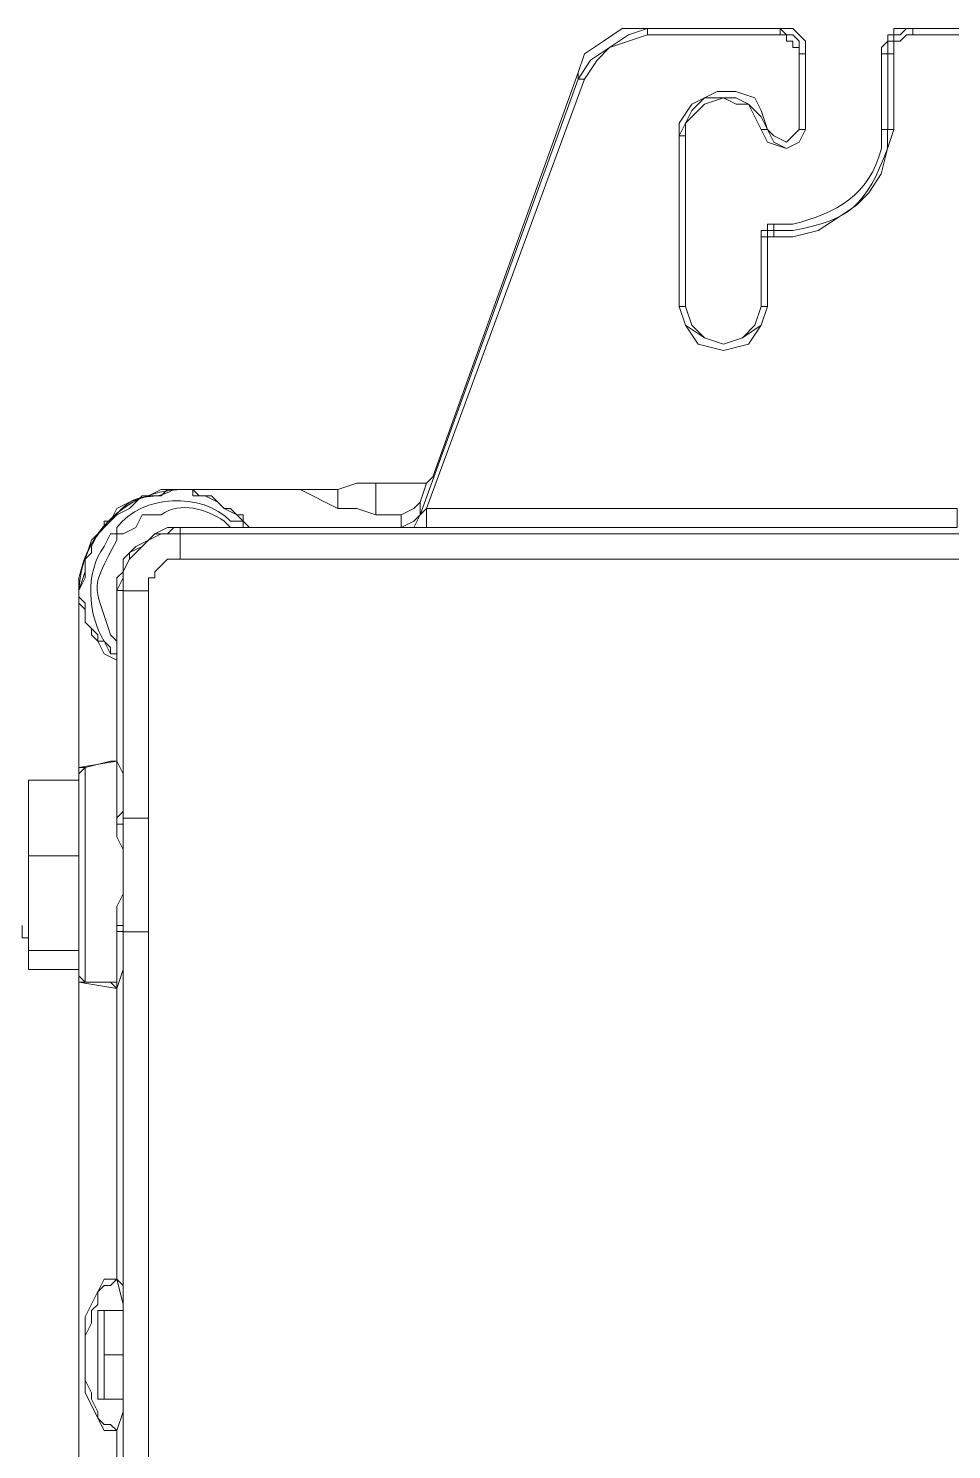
# Model space of a CAD drawing. Header units: millimetres. Extents: x 3165 to 8716, y -1118 to 2802.
# Drawn here: x 3828.4 to 3867.5, y 1659.3 to 1719.5 of the extents above; entities that cross this region are included whole.
import ezdxf

# ---------------------------------------------------------------- set-up
doc = ezdxf.new("R2010")
doc.units = ezdxf.units.MM
doc.linetypes.add('PDF_IMPORT', pattern=[1, 0.8, -0.2])
doc.layers.add('PDF_Geometry', color=7, linetype='Continuous', true_color=0x1f1916)

msp = doc.modelspace()

# ---------------------------------------------------------------- linework, layer by layer
at = {"layer": 'PDF_Geometry', "color": 0, "lineweight": 15}
for points in [[(3851.65, 1717.352), (3852.185, 1718.157), (3853.792, 1719.227), (3854.595, 1719.495), (3853.792, 1719.227), (3852.185, 1718.157)], [(3851.65, 1717.352), (3852.185, 1718.157), (3853.792, 1719.227), (3854.595, 1719.495), (3853.792, 1719.227), (3852.185, 1718.157)], [(3851.652, 1717.621), (3851.919, 1718.424), (3852.722, 1718.96), (3853.525, 1719.495), (3854.596, 1719.495), (3853.525, 1719.495), (3852.722, 1718.96), (3851.919, 1718.424)], [(3851.652, 1717.621), (3851.919, 1718.424), (3852.722, 1718.96), (3853.525, 1719.495), (3854.596, 1719.495), (3853.525, 1719.495), (3852.722, 1718.96), (3851.919, 1718.424)], [(3851.917, 1717.351), (3852.454, 1718.156), (3852.989, 1718.691), (3853.792, 1718.959), (3854.595, 1719.226), (3853.792, 1718.959), (3852.989, 1718.691), (3852.454, 1718.156)], [(3851.917, 1717.351), (3852.454, 1718.156), (3852.989, 1718.691), (3853.792, 1718.959), (3854.595, 1719.226), (3853.792, 1718.959), (3852.989, 1718.691), (3852.454, 1718.156)], [(3861.022, 1718.425), (3861.289, 1718.425), (3861.289, 1715.212), (3861.022, 1715.212)], [(3855.933, 1714.941), (3855.933, 1715.478), (3856.468, 1716.281), (3857.005, 1716.548), (3857.54, 1716.816), (3858.343, 1716.816), (3859.146, 1716.548), (3859.414, 1716.013), (3859.681, 1715.21), (3859.414, 1715.745), (3858.878, 1716.281), (3858.343, 1716.548), (3857.005, 1716.548), (3856.468, 1716.013), (3856.201, 1715.478)], [(3859.682, 1710.66), (3859.951, 1710.66), (3859.951, 1710.928), (3859.682, 1710.928)], [(3859.682, 1707.715), (3859.416, 1706.912), (3858.879, 1706.109), (3857.809, 1705.841), (3856.738, 1706.109), (3856.203, 1706.912), (3855.935, 1707.715), (3856.203, 1706.912), (3857.006, 1706.376), (3857.809, 1706.109), (3858.612, 1706.376), (3859.416, 1706.912)], [(3841.478, 1699.949), (3842.282, 1700.216), (3843.085, 1700.216), (3842.282, 1700.216)], [(3841.478, 1699.949), (3842.282, 1700.216), (3843.085, 1700.216), (3842.282, 1700.216)], [(3845.494, 1700.485), (3845.226, 1700.217)], [(3845.494, 1700.485), (3845.226, 1700.217)], [(3837.464, 1698.611), (3837.197, 1698.879), (3836.929, 1699.147), (3836.66, 1699.147), (3836.394, 1699.414), (3835.857, 1699.682), (3835.322, 1699.682), (3835.322, 1699.95), (3834.787, 1699.95), (3835.322, 1699.95), (3835.59, 1699.682), (3836.125, 1699.682), (3836.66, 1699.147), (3837.197, 1698.879), (3837.464, 1698.879)], [(3845.226, 1699.146), (3844.958, 1698.878)], [(3845.226, 1699.146), (3844.958, 1698.878)], [(3845.229, 1699.143), (3844.961, 1698.875)], [(3845.229, 1699.143), (3844.961, 1698.875)], [(3830.771, 1688.169), (3830.503, 1688.169)], [(3830.771, 1688.169), (3830.503, 1688.169)], [(3832.109, 1688.436), (3831.843, 1688.436)], [(3830.503, 1679.064), (3830.771, 1679.064)], [(3830.503, 1679.064), (3830.771, 1679.064)], [(3831.305, 1665.946), (3831.573, 1666.481), (3832.108, 1666.481), (3831.573, 1666.481)], [(3831.305, 1665.946), (3831.573, 1666.481), (3832.108, 1666.481), (3831.573, 1666.481)], [(3831.306, 1660.592), (3830.771, 1661.664), (3830.771, 1664.876), (3831.306, 1665.948), (3830.771, 1664.876), (3830.771, 1661.664)], [(3831.306, 1660.592), (3830.771, 1661.664), (3830.771, 1664.876), (3831.306, 1665.948), (3830.771, 1664.876), (3830.771, 1661.664)]]:
    msp.add_lwpolyline(points, close=True, dxfattribs=at)
for points in [[(3854.595, 1719.495), (3853.792, 1719.227), (3852.185, 1718.157), (3851.65, 1717.352)], [(3854.595, 1719.495), (3853.792, 1719.227), (3852.185, 1718.157), (3851.65, 1717.352)], [(3854.595, 1719.495), (3853.792, 1719.227), (3852.185, 1718.157), (3851.65, 1717.352)], [(3854.595, 1719.495), (3853.792, 1719.227), (3852.185, 1718.157), (3851.65, 1717.352)], [(3854.595, 1719.495), (3853.792, 1719.227), (3852.185, 1718.157), (3851.65, 1717.352)], [(3854.595, 1719.495), (3853.792, 1719.227), (3852.185, 1718.157), (3851.65, 1717.352)], [(3854.595, 1719.495), (3853.792, 1719.227), (3852.185, 1718.157), (3851.65, 1717.352)], [(3854.595, 1719.495), (3853.792, 1719.227), (3852.185, 1718.157), (3851.65, 1717.352)], [(3854.595, 1719.495), (3853.792, 1719.227), (3852.185, 1718.157), (3851.65, 1717.352)], [(3854.595, 1719.495), (3853.792, 1719.227), (3852.185, 1718.157), (3851.65, 1717.352)], [(3854.595, 1719.495), (3853.792, 1719.227), (3852.185, 1718.157), (3851.65, 1717.352)], [(3854.595, 1719.495), (3853.792, 1719.227), (3852.185, 1718.157), (3851.65, 1717.352)], [(3854.595, 1719.495), (3853.792, 1719.227), (3852.185, 1718.157), (3851.65, 1717.352)], [(3854.595, 1719.495), (3853.792, 1719.227), (3852.185, 1718.157), (3851.65, 1717.352)], [(3854.595, 1719.495), (3853.792, 1719.227), (3852.185, 1718.157), (3851.65, 1717.352)], [(3854.595, 1719.495), (3853.792, 1719.227), (3852.185, 1718.157), (3851.65, 1717.352)], [(3854.595, 1719.495), (3853.792, 1719.227), (3852.185, 1718.157), (3851.65, 1717.352)], [(3854.596, 1719.495), (3853.525, 1719.495), (3852.722, 1718.96), (3851.919, 1718.424), (3851.652, 1717.621)], [(3854.596, 1719.495), (3853.525, 1719.495), (3852.722, 1718.96), (3851.919, 1718.424), (3851.652, 1717.621)], [(3854.596, 1719.495), (3853.525, 1719.495), (3852.722, 1718.96), (3851.919, 1718.424), (3851.652, 1717.621)], [(3854.596, 1719.495), (3853.525, 1719.495), (3852.722, 1718.96), (3851.919, 1718.424), (3851.652, 1717.621)], [(3854.596, 1719.495), (3853.525, 1719.495), (3852.722, 1718.96), (3851.919, 1718.424), (3851.652, 1717.621)], [(3854.596, 1719.495), (3853.525, 1719.495), (3852.722, 1718.96), (3851.919, 1718.424), (3851.652, 1717.621)], [(3854.596, 1719.495), (3853.525, 1719.495), (3852.722, 1718.96), (3851.919, 1718.424), (3851.652, 1717.621)], [(3854.596, 1719.495), (3853.525, 1719.495), (3852.722, 1718.96), (3851.919, 1718.424), (3851.652, 1717.621)], [(3854.596, 1719.495), (3853.525, 1719.495), (3852.722, 1718.96), (3851.919, 1718.424), (3851.652, 1717.621)], [(3854.596, 1719.495), (3853.525, 1719.495), (3852.722, 1718.96), (3851.919, 1718.424), (3851.652, 1717.621)], [(3854.596, 1719.495), (3853.525, 1719.495), (3852.722, 1718.96), (3851.919, 1718.424), (3851.652, 1717.621)], [(3854.596, 1719.495), (3853.525, 1719.495), (3852.722, 1718.96), (3851.919, 1718.424), (3851.652, 1717.621)], [(3854.596, 1719.495), (3853.525, 1719.495), (3852.722, 1718.96), (3851.919, 1718.424), (3851.652, 1717.621)], [(3854.596, 1719.495), (3853.525, 1719.495), (3852.722, 1718.96), (3851.919, 1718.424), (3851.652, 1717.621)], [(3854.596, 1719.495), (3853.525, 1719.495), (3852.722, 1718.96), (3851.919, 1718.424), (3851.652, 1717.621)], [(3854.596, 1719.495), (3853.525, 1719.495), (3852.722, 1718.96), (3851.919, 1718.424), (3851.652, 1717.621)], [(3854.596, 1719.495), (3853.525, 1719.495), (3852.722, 1718.96), (3851.919, 1718.424), (3851.652, 1717.621)], [(3860.217, 1719.226), (3854.595, 1719.226), (3854.595, 1719.494), (3860.217, 1719.494)], [(3854.596, 1719.495), (3860.219, 1719.495)], [(3861.022, 1718.425), (3861.022, 1718.693), (3860.754, 1718.693), (3860.754, 1718.961), (3860.486, 1718.961), (3860.486, 1719.228), (3860.219, 1719.228), (3860.219, 1719.496), (3860.486, 1719.228), (3860.754, 1719.228), (3861.022, 1718.961), (3861.022, 1718.425), (3861.289, 1718.425), (3861.289, 1718.961), (3860.754, 1719.496), (3860.219, 1719.496)], [(3865.037, 1718.425), (3865.037, 1715.212), (3864.77, 1715.212), (3864.77, 1718.425), (3865.037, 1718.425), (3865.037, 1718.961), (3865.305, 1718.961), (3865.573, 1719.228), (3865.84, 1719.228), (3865.84, 1719.496), (3865.573, 1719.496), (3865.305, 1719.228), (3865.037, 1719.228), (3865.037, 1718.961), (3864.77, 1718.961), (3864.77, 1718.425), (3864.502, 1718.425), (3864.502, 1718.693), (3864.77, 1718.961), (3864.77, 1719.228), (3865.037, 1719.228), (3865.037, 1719.496), (3865.84, 1719.496)], [(3911.08, 1719.494), (3865.838, 1719.494), (3875.209, 1719.494), (3875.209, 1719.226), (3865.838, 1719.226)], [(3854.595, 1719.226), (3853.792, 1718.959), (3852.989, 1718.691), (3852.454, 1718.156), (3851.917, 1717.351)], [(3854.595, 1719.226), (3853.792, 1718.959), (3852.989, 1718.691), (3852.454, 1718.156), (3851.917, 1717.351)], [(3854.595, 1719.226), (3853.792, 1718.959), (3852.989, 1718.691), (3852.454, 1718.156), (3851.917, 1717.351)], [(3854.595, 1719.226), (3853.792, 1718.959), (3852.989, 1718.691), (3852.454, 1718.156), (3851.917, 1717.351)], [(3854.595, 1719.226), (3853.792, 1718.959), (3852.989, 1718.691), (3852.454, 1718.156), (3851.917, 1717.351)], [(3854.595, 1719.226), (3853.792, 1718.959), (3852.989, 1718.691), (3852.454, 1718.156), (3851.917, 1717.351)], [(3854.595, 1719.226), (3853.792, 1718.959), (3852.989, 1718.691), (3852.454, 1718.156), (3851.917, 1717.351)], [(3854.595, 1719.226), (3853.792, 1718.959), (3852.989, 1718.691), (3852.454, 1718.156), (3851.917, 1717.351)], [(3854.595, 1719.226), (3853.792, 1718.959), (3852.989, 1718.691), (3852.454, 1718.156), (3851.917, 1717.351)], [(3854.595, 1719.226), (3853.792, 1718.959), (3852.989, 1718.691), (3852.454, 1718.156), (3851.917, 1717.351)], [(3854.595, 1719.226), (3853.792, 1718.959), (3852.989, 1718.691), (3852.454, 1718.156), (3851.917, 1717.351)], [(3854.595, 1719.226), (3853.792, 1718.959), (3852.989, 1718.691), (3852.454, 1718.156), (3851.917, 1717.351)], [(3854.595, 1719.226), (3853.792, 1718.959), (3852.989, 1718.691), (3852.454, 1718.156), (3851.917, 1717.351)], [(3854.595, 1719.226), (3853.792, 1718.959), (3852.989, 1718.691), (3852.454, 1718.156), (3851.917, 1717.351)], [(3854.595, 1719.226), (3853.792, 1718.959), (3852.989, 1718.691), (3852.454, 1718.156), (3851.917, 1717.351)], [(3854.595, 1719.226), (3853.792, 1718.959), (3852.989, 1718.691), (3852.454, 1718.156), (3851.917, 1717.351)], [(3854.595, 1719.226), (3853.792, 1718.959), (3852.989, 1718.691), (3852.454, 1718.156), (3851.917, 1717.351)], [(3861.289, 1718.424), (3861.289, 1715.211)], [(3864.77, 1715.211), (3864.502, 1715.211), (3864.502, 1718.424)], [(3845.226, 1700.217), (3845.494, 1700.485), (3851.652, 1717.621)], [(3851.652, 1717.352), (3851.652, 1717.621)], [(3844.957, 1698.879), (3851.65, 1717.352), (3851.917, 1717.352), (3845.225, 1699.147)], [(3859.682, 1715.211), (3859.416, 1715.211), (3859.147, 1715.746), (3858.879, 1716.282), (3858.344, 1716.282), (3857.809, 1716.549), (3857.006, 1716.282), (3856.203, 1715.479), (3856.203, 1714.943)], [(3861.022, 1715.212), (3860.754, 1714.944), (3860.486, 1714.677), (3859.951, 1714.944), (3859.682, 1715.212), (3859.951, 1714.677), (3860.486, 1714.409), (3861.022, 1714.677), (3861.289, 1715.212), (3861.022, 1714.677), (3860.486, 1714.409), (3859.682, 1714.677), (3859.416, 1715.212)], [(3859.949, 1710.657), (3860.752, 1710.657), (3861.824, 1710.925), (3862.626, 1711.46), (3863.429, 1711.997), (3863.965, 1712.532), (3864.5, 1713.335), (3864.768, 1714.406), (3865.035, 1715.21)], [(3864.502, 1714.409), (3864.502, 1715.212)], [(3864.768, 1714.406), (3864.768, 1715.21)], [(3855.935, 1714.945), (3855.935, 1707.717), (3855.935, 1714.945)], [(3855.935, 1714.943), (3856.203, 1714.943), (3856.203, 1707.714), (3855.935, 1707.714)], [(3859.951, 1711.196), (3859.682, 1711.196), (3859.682, 1710.928), (3859.416, 1710.928), (3859.416, 1710.66)], [(3859.949, 1710.925), (3860.752, 1710.925)], [(3859.951, 1710.928), (3859.951, 1711.196), (3860.754, 1711.196)], [(3859.416, 1707.715), (3859.416, 1710.66), (3859.682, 1710.66)], [(3859.682, 1707.715), (3859.682, 1710.66), (3859.682, 1707.715)], [(3856.203, 1707.714), (3856.47, 1706.911), (3857.006, 1706.374), (3857.809, 1706.108), (3858.612, 1706.374), (3859.147, 1706.911), (3859.416, 1707.714), (3859.682, 1707.714)], [(3841.478, 1699.146), (3841.478, 1699.949), (3842.282, 1700.216), (3843.085, 1700.216), (3843.085, 1698.878)], [(3843.085, 1700.216), (3842.282, 1700.216), (3841.478, 1699.949)], [(3843.085, 1700.216), (3842.282, 1700.216), (3841.478, 1699.949)], [(3843.085, 1700.216), (3842.282, 1700.216), (3841.478, 1699.949)], [(3843.085, 1700.216), (3842.282, 1700.216), (3841.478, 1699.949)], [(3843.085, 1700.216), (3842.282, 1700.216), (3841.478, 1699.949)], [(3843.085, 1700.216), (3842.282, 1700.216), (3841.478, 1699.949)], [(3843.085, 1700.216), (3842.282, 1700.216), (3841.478, 1699.949)], [(3843.085, 1700.216), (3842.282, 1700.216), (3841.478, 1699.949)], [(3843.085, 1700.216), (3842.282, 1700.216), (3841.478, 1699.949)], [(3843.085, 1700.216), (3842.282, 1700.216), (3841.478, 1699.949)], [(3843.085, 1700.216), (3842.282, 1700.216), (3841.478, 1699.949)], [(3843.085, 1700.216), (3842.282, 1700.216), (3841.478, 1699.949)], [(3843.085, 1700.216), (3842.282, 1700.216), (3841.478, 1699.949)], [(3843.085, 1700.216), (3842.282, 1700.216), (3841.478, 1699.949)], [(3843.085, 1700.216), (3842.282, 1700.216), (3841.478, 1699.949)], [(3843.085, 1700.216), (3842.282, 1700.216), (3841.478, 1699.949)], [(3843.085, 1700.216), (3845.226, 1700.216)], [(3845.226, 1700.217), (3844.958, 1699.414)], [(3845.226, 1700.217), (3845.494, 1700.485)], [(3845.226, 1700.217), (3845.494, 1700.485)], [(3845.226, 1700.217), (3845.494, 1700.485)], [(3845.226, 1700.217), (3845.494, 1700.485)], [(3845.226, 1700.217), (3845.494, 1700.485)], [(3845.226, 1700.217), (3845.494, 1700.485)], [(3845.226, 1700.217), (3845.494, 1700.485)], [(3845.226, 1700.217), (3845.494, 1700.485)], [(3845.226, 1700.217), (3845.494, 1700.485)], [(3845.226, 1700.217), (3845.494, 1700.485)], [(3845.226, 1700.217), (3845.494, 1700.485)], [(3845.226, 1700.217), (3845.494, 1700.485)], [(3845.226, 1700.217), (3845.494, 1700.485)], [(3845.226, 1700.217), (3845.494, 1700.485)], [(3845.226, 1700.217), (3845.494, 1700.485)], [(3845.226, 1700.217), (3845.494, 1700.485)], [(3834.519, 1699.95), (3834.787, 1699.95), (3834.251, 1699.95), (3833.984, 1699.682), (3833.181, 1699.682), (3832.646, 1699.147), (3832.109, 1698.879), (3831.574, 1698.344), (3831.039, 1697.807), (3830.771, 1697.004), (3830.771, 1696.469), (3830.503, 1695.666), (3830.503, 1695.398), (3830.771, 1695.13), (3830.771, 1694.327), (3831.039, 1694.06), (3831.306, 1693.791), (3831.306, 1693.523), (3831.574, 1693.523), (3831.843, 1693.256), (3831.843, 1692.988)], [(3834.787, 1699.95), (3835.322, 1699.95)], [(3834.787, 1699.949), (3838.535, 1699.949)], [(3844.156, 1698.878), (3843.085, 1698.878), (3842.282, 1699.146), (3841.478, 1699.146), (3842.282, 1699.146), (3843.085, 1698.878), (3842.282, 1699.146), (3841.478, 1699.146), (3842.282, 1699.146), (3843.085, 1698.878), (3842.282, 1699.146), (3841.478, 1699.146), (3842.282, 1699.146), (3843.085, 1698.878), (3842.282, 1699.146), (3841.478, 1699.146), (3842.282, 1699.146), (3843.085, 1698.878), (3842.282, 1699.146), (3841.478, 1699.146), (3842.282, 1699.146), (3843.085, 1698.878), (3842.282, 1699.146), (3841.478, 1699.146), (3842.282, 1699.146), (3843.085, 1698.878), (3842.282, 1699.146), (3841.478, 1699.146), (3842.282, 1699.146), (3843.085, 1698.878), (3842.282, 1699.146), (3841.478, 1699.146), (3842.282, 1699.146), (3843.085, 1698.878), (3842.282, 1699.146), (3841.478, 1699.146), (3842.282, 1699.146), (3843.085, 1698.878), (3842.282, 1699.146), (3841.478, 1699.146), (3842.282, 1699.146), (3843.085, 1698.878), (3842.282, 1699.146), (3841.478, 1699.146), (3839.872, 1699.949), (3835.321, 1699.949)], [(3835.322, 1699.949), (3839.605, 1699.949)], [(3839.872, 1699.949), (3839.604, 1699.949), (3838.534, 1699.949), (3841.478, 1699.949)], [(3833.983, 1698.878), (3833.18, 1698.878), (3832.911, 1698.342), (3832.376, 1698.074), (3832.108, 1698.074), (3832.108, 1697.806)], [(3837.731, 1698.342), (3837.462, 1698.342), (3837.731, 1698.342), (3844.156, 1698.342), (3844.691, 1698.342), (3844.958, 1698.878)], [(3844.156, 1698.342), (3844.156, 1698.878), (3844.691, 1699.146), (3844.958, 1699.413), (3844.691, 1699.146), (3844.156, 1698.878), (3844.691, 1699.146), (3844.958, 1699.413), (3844.691, 1699.146), (3844.156, 1698.878), (3844.691, 1699.146), (3844.958, 1699.413), (3844.691, 1699.146), (3844.156, 1698.878), (3844.691, 1699.146), (3844.958, 1699.413), (3844.691, 1699.146), (3844.156, 1698.878), (3844.691, 1699.146), (3844.958, 1699.413), (3844.691, 1699.146), (3844.156, 1698.878), (3844.691, 1699.146), (3844.958, 1699.413), (3844.691, 1699.146), (3844.156, 1698.878), (3844.691, 1699.146), (3844.958, 1699.413), (3844.691, 1699.146), (3844.156, 1698.878), (3844.691, 1699.146), (3844.958, 1699.413), (3844.691, 1699.146), (3844.156, 1698.878), (3844.691, 1699.146), (3844.958, 1699.413), (3844.691, 1699.146), (3844.156, 1698.878), (3844.691, 1699.146), (3844.958, 1699.413), (3844.691, 1699.146), (3844.156, 1698.878), (3844.691, 1699.146), (3844.958, 1699.413), (3844.958, 1699.146), (3844.958, 1699.413), (3844.958, 1699.146), (3844.958, 1699.413), (3844.958, 1699.146), (3844.958, 1699.413), (3844.958, 1699.146), (3844.958, 1699.413), (3844.958, 1699.146), (3844.958, 1699.413), (3844.958, 1699.146), (3844.958, 1699.413), (3844.958, 1699.146), (3844.958, 1699.413), (3844.958, 1699.146), (3844.958, 1699.413), (3844.958, 1699.146), (3844.958, 1699.413), (3844.958, 1699.146), (3844.958, 1699.413), (3844.958, 1699.146)], [(3844.156, 1698.345), (3844.691, 1698.345), (3844.958, 1698.88)], [(3844.157, 1698.342), (3844.692, 1698.609), (3844.959, 1698.878)], [(3844.958, 1699.414), (3844.958, 1699.147)], [(3844.958, 1699.147), (3844.958, 1698.879)], [(3844.961, 1698.875), (3845.229, 1699.143)], [(3844.961, 1698.875), (3845.229, 1699.143)], [(3844.961, 1698.875), (3845.229, 1699.143)], [(3844.961, 1698.875), (3845.229, 1699.143)], [(3844.961, 1698.875), (3845.229, 1699.143)], [(3844.961, 1698.875), (3845.229, 1699.143)], [(3844.961, 1698.875), (3845.229, 1699.143)], [(3844.961, 1698.875), (3845.229, 1699.143)], [(3844.961, 1698.875), (3845.229, 1699.143)], [(3844.961, 1698.875), (3845.229, 1699.143)], [(3844.961, 1698.875), (3845.229, 1699.143)], [(3844.961, 1698.875), (3845.229, 1699.143)], [(3844.961, 1698.875), (3845.229, 1699.143)], [(3845.229, 1698.34), (3845.229, 1699.143), (3867.717, 1699.143), (3867.717, 1698.34)], [(3831.843, 1698.611), (3831.574, 1698.611), (3831.574, 1698.344), (3831.306, 1698.076), (3831.039, 1697.541), (3831.039, 1697.272), (3830.771, 1697.004), (3830.771, 1696.201), (3830.503, 1695.666)], [(3831.573, 1697.542), (3831.841, 1698.077), (3832.108, 1698.077), (3832.108, 1698.345)], [(3834.787, 1698.077), (3834.787, 1698.345), (3834.519, 1698.345), (3834.251, 1698.077), (3833.716, 1698.077), (3833.181, 1697.542), (3832.646, 1697.274), (3832.646, 1697.006), (3832.378, 1696.471), (3832.378, 1696.202), (3832.109, 1695.667), (3832.378, 1695.667)], [(3832.111, 1695.665), (3832.111, 1696.2), (3832.379, 1696.468), (3832.379, 1697.003), (3832.647, 1697.271), (3832.914, 1697.539), (3833.449, 1697.806), (3833.717, 1698.074), (3834.252, 1698.342), (3834.789, 1698.342)], [(3867.716, 1698.342), (3845.227, 1698.342), (3844.157, 1698.342), (3845.227, 1698.342), (3844.157, 1698.342), (3845.227, 1698.342), (3844.157, 1698.342), (3845.227, 1698.342), (3844.157, 1698.342), (3845.227, 1698.342), (3844.157, 1698.342), (3845.227, 1698.342), (3844.157, 1698.342), (3845.227, 1698.342), (3844.157, 1698.342), (3845.227, 1698.342), (3844.157, 1698.342), (3845.227, 1698.342), (3844.157, 1698.342), (3845.227, 1698.342), (3844.157, 1698.342), (3845.227, 1698.342), (3844.157, 1698.342), (3837.464, 1698.342), (3836.929, 1698.342), (3834.787, 1698.342)], [(3834.789, 1698.341), (3836.93, 1698.341)], [(3836.927, 1698.342), (3836.659, 1698.609)], [(3837.196, 1698.345), (3837.462, 1698.345), (3837.462, 1698.612), (3836.927, 1698.612)], [(3836.927, 1698.346), (3837.196, 1698.346), (3837.462, 1698.346)], [(3837.464, 1698.609), (3837.732, 1698.342)], [(3833.445, 1695.662), (3832.375, 1695.662), (3832.375, 1696.465), (3832.643, 1697), (3832.91, 1697.268), (3833.445, 1697.804), (3833.981, 1698.072), (3834.785, 1698.072), (3834.785, 1697)], [(3834.783, 1698.072), (3936.511, 1698.072), (3936.511, 1697)], [(3937.853, 1613.468), (3937.853, 1695.665), (3937.853, 1696.2), (3937.586, 1696.468), (3937.318, 1696.736), (3937.051, 1696.736), (3937.051, 1697.003), (3936.515, 1697.003), (3834.787, 1697.003), (3834.251, 1697.003), (3833.716, 1696.468), (3833.716, 1696.2), (3833.448, 1696.2), (3833.448, 1695.665), (3833.448, 1686.026), (3833.448, 1685.758)], [(3830.503, 1695.667), (3830.503, 1696.202)], [(3830.503, 1695.13), (3830.503, 1695.666)], [(3832.108, 1695.666), (3832.108, 1693.256), (3832.108, 1692.72), (3832.108, 1688.436), (3832.376, 1687.901), (3832.376, 1686.295), (3832.376, 1687.901), (3832.108, 1688.436), (3832.376, 1687.901), (3832.376, 1686.295), (3832.376, 1687.901), (3832.108, 1688.436), (3832.376, 1687.901), (3832.376, 1686.295), (3832.376, 1687.901), (3832.108, 1688.436), (3832.376, 1687.901), (3832.376, 1686.295), (3832.376, 1687.901), (3832.108, 1688.436), (3832.376, 1687.901), (3832.376, 1686.295), (3832.376, 1687.901), (3832.108, 1688.436), (3832.376, 1687.901), (3832.376, 1686.295), (3832.376, 1687.901), (3832.108, 1688.436), (3832.376, 1687.901), (3832.376, 1686.295), (3832.376, 1687.901), (3832.108, 1688.436), (3832.376, 1687.901), (3832.376, 1686.295), (3832.376, 1687.901), (3832.108, 1688.436), (3832.376, 1687.901), (3832.376, 1686.295), (3832.376, 1687.901), (3832.108, 1688.436), (3832.376, 1687.901), (3832.376, 1686.295), (3832.376, 1687.901), (3832.108, 1688.436), (3832.376, 1687.901), (3832.376, 1686.295)], [(3832.111, 1695.398), (3832.111, 1695.666)], [(3832.372, 1695.663), (3832.372, 1686.292), (3832.372, 1686.024)], [(3830.502, 1695.128), (3830.502, 1688.168), (3832.108, 1688.435)], [(3830.503, 1688.169), (3830.503, 1695.13)], [(3831.573, 1693.525), (3831.841, 1692.99), (3832.108, 1692.99)], [(3831.841, 1693.79), (3832.108, 1693.522)], [(3832.108, 1692.723), (3832.108, 1692.991), (3832.108, 1693.526)], [(3832.111, 1693.256), (3832.111, 1693.523), (3832.111, 1693.791)], [(3832.109, 1692.72), (3832.109, 1692.988)], [(3832.109, 1688.437), (3832.109, 1692.721)], [(3830.77, 1688.17), (3830.502, 1687.902), (3830.502, 1687.634), (3830.502, 1680.405), (3830.502, 1679.334), (3830.77, 1679.066)], [(3830.502, 1688.169), (3830.502, 1687.901)], [(3830.503, 1688.169), (3830.771, 1688.169)], [(3830.503, 1688.169), (3830.771, 1688.169)], [(3830.503, 1688.169), (3830.771, 1688.169)], [(3830.503, 1688.169), (3830.771, 1688.169)], [(3830.503, 1688.169), (3830.771, 1688.169)], [(3830.503, 1688.169), (3830.771, 1688.169)], [(3830.503, 1688.169), (3830.771, 1688.169)], [(3830.503, 1688.169), (3830.771, 1688.169)], [(3830.503, 1688.169), (3830.771, 1688.169)], [(3830.503, 1688.169), (3830.771, 1688.169)], [(3830.503, 1688.169), (3830.771, 1688.169)], [(3830.503, 1688.169), (3830.771, 1688.169)], [(3830.503, 1688.169), (3830.771, 1688.169)], [(3830.503, 1688.169), (3830.771, 1688.169)], [(3830.503, 1688.169), (3830.771, 1688.169)], [(3830.503, 1688.169), (3830.771, 1688.169)], [(3830.503, 1688.169), (3830.771, 1688.169)], [(3832.108, 1688.169), (3832.108, 1688.436), (3831.841, 1688.436), (3830.77, 1688.169), (3830.77, 1679.064), (3831.841, 1679.064), (3832.108, 1679.064), (3832.108, 1681.207), (3832.108, 1681.474)], [(3828.363, 1684.421), (3828.363, 1687.634), (3830.504, 1687.634)], [(3832.108, 1685.758), (3832.108, 1686.026), (3832.108, 1686.295)], [(3832.109, 1686.028), (3832.378, 1686.296)], [(3832.376, 1681.207), (3832.376, 1681.474), (3832.108, 1681.474), (3832.108, 1682.277), (3832.376, 1682.814), (3832.376, 1684.688), (3832.108, 1685.223), (3832.108, 1685.758), (3832.376, 1685.758), (3832.376, 1686.026)], [(3833.444, 1686.024), (3832.374, 1686.024), (3832.374, 1685.489)], [(3830.504, 1684.153), (3830.504, 1684.421), (3828.363, 1684.421), (3828.363, 1680.405), (3830.504, 1680.405)], [(3828.095, 1681.475), (3828.095, 1680.94), (3828.363, 1680.94), (3828.363, 1680.672)], [(3832.374, 1681.74), (3832.374, 1681.205)], [(3833.448, 1681.742), (3833.448, 1681.207)], [(3832.376, 1680.94), (3832.376, 1679.602), (3832.108, 1678.799), (3832.376, 1679.602), (3832.376, 1680.94), (3832.376, 1679.602), (3832.108, 1678.799), (3832.376, 1679.602), (3832.376, 1680.94), (3832.376, 1679.602), (3832.108, 1678.799), (3832.376, 1679.602), (3832.376, 1680.94), (3832.376, 1679.602), (3832.108, 1678.799), (3832.376, 1679.602), (3832.376, 1680.94), (3832.376, 1679.602), (3832.108, 1678.799), (3832.376, 1679.602), (3832.376, 1680.94), (3832.376, 1679.602), (3832.108, 1678.799), (3832.376, 1679.602), (3832.376, 1680.94), (3832.376, 1679.602), (3832.108, 1678.799), (3832.376, 1679.602), (3832.376, 1680.94), (3832.376, 1679.602), (3832.108, 1678.799), (3832.376, 1679.602), (3832.376, 1680.94), (3832.376, 1679.602), (3832.108, 1678.799), (3832.376, 1679.602), (3832.376, 1680.94), (3832.376, 1679.602), (3832.108, 1678.799), (3832.376, 1679.602), (3832.376, 1680.94), (3832.376, 1679.602), (3832.108, 1678.799), (3832.108, 1666.483), (3832.376, 1665.411), (3832.376, 1660.859), (3832.108, 1660.056), (3832.376, 1660.859), (3832.376, 1665.411), (3832.108, 1666.483), (3832.376, 1665.411), (3832.376, 1660.859), (3832.108, 1660.056), (3832.376, 1660.859), (3832.376, 1665.411), (3832.108, 1666.483), (3832.376, 1665.411), (3832.376, 1660.859), (3832.108, 1660.056), (3832.376, 1660.859), (3832.376, 1665.411), (3832.108, 1666.483), (3832.376, 1665.411), (3832.376, 1660.859), (3832.108, 1660.056), (3832.376, 1660.859), (3832.376, 1665.411), (3832.108, 1666.483), (3832.376, 1665.411), (3832.376, 1660.859), (3832.108, 1660.056), (3832.376, 1660.859), (3832.376, 1665.411), (3832.108, 1666.483), (3832.376, 1665.411), (3832.376, 1660.859), (3832.108, 1660.056), (3832.376, 1660.859), (3832.376, 1665.411), (3832.108, 1666.483), (3832.376, 1665.411), (3832.376, 1660.859), (3832.108, 1660.056), (3832.376, 1660.859), (3832.376, 1665.411), (3832.108, 1666.483), (3832.376, 1665.411), (3832.376, 1660.859), (3832.108, 1660.056), (3832.376, 1660.859), (3832.376, 1665.411), (3832.108, 1666.483), (3832.376, 1665.411), (3832.376, 1660.859), (3832.108, 1660.056), (3832.376, 1660.859), (3832.376, 1665.411), (3832.108, 1666.483), (3832.376, 1665.411), (3832.376, 1660.859), (3832.108, 1660.056), (3832.376, 1660.859), (3832.376, 1665.411), (3832.108, 1666.483), (3832.376, 1665.411), (3832.376, 1660.859), (3832.108, 1660.056), (3832.108, 1659.253)], [(3832.378, 1680.94), (3832.378, 1681.209), (3832.109, 1681.209)], [(3833.445, 1681.205), (3832.375, 1681.205), (3832.375, 1680.936), (3832.375, 1648.808), (3832.375, 1648.272), (3833.445, 1648.272)], [(3833.445, 1681.206), (3833.445, 1648.273), (3833.445, 1645.864), (3833.445, 1613.468), (3833.445, 1613.2), (3833.713, 1612.933), (3833.713, 1612.665), (3833.981, 1612.396), (3834.248, 1612.396), (3834.516, 1612.128), (3834.785, 1612.128), (3840.674, 1612.128)], [(3828.363, 1680.405), (3828.363, 1679.602), (3830.504, 1679.602)], [(3830.502, 1679.334), (3830.502, 1679.066)], [(3830.502, 1657.913), (3830.502, 1679.064), (3832.108, 1678.798)], [(3830.503, 1656.843), (3830.503, 1657.914), (3830.503, 1679.066)], [(3830.771, 1679.064), (3830.503, 1679.064)], [(3830.771, 1679.064), (3830.503, 1679.064)], [(3830.771, 1679.064), (3830.503, 1679.064)], [(3830.771, 1679.064), (3830.503, 1679.064)], [(3830.771, 1679.064), (3830.503, 1679.064)], [(3830.771, 1679.064), (3830.503, 1679.064)], [(3830.771, 1679.064), (3830.503, 1679.064)], [(3830.771, 1679.064), (3830.503, 1679.064)], [(3830.771, 1679.064), (3830.503, 1679.064)], [(3830.771, 1679.064), (3830.503, 1679.064)], [(3830.771, 1679.064), (3830.503, 1679.064)], [(3830.771, 1679.064), (3830.503, 1679.064)], [(3830.771, 1679.064), (3830.503, 1679.064)], [(3830.771, 1679.064), (3830.503, 1679.064)], [(3830.771, 1679.064), (3830.503, 1679.064)], [(3830.771, 1679.064), (3830.503, 1679.064)], [(3830.771, 1679.064), (3830.503, 1679.064)], [(3832.109, 1666.483), (3832.109, 1678.799), (3831.843, 1679.066)], [(3831.843, 1679.064), (3832.109, 1678.798), (3832.109, 1679.064)], [(3832.376, 1666.213), (3832.108, 1666.481), (3831.841, 1666.213), (3831.573, 1666.213), (3831.305, 1665.946), (3831.305, 1665.41), (3831.038, 1665.143), (3831.038, 1664.607), (3830.77, 1664.072), (3830.77, 1662.197), (3831.038, 1661.662), (3831.038, 1661.394), (3831.305, 1660.858), (3831.305, 1660.591), (3831.573, 1660.323), (3831.841, 1660.323), (3832.108, 1660.055), (3831.573, 1660.055), (3831.305, 1660.591), (3831.573, 1660.055), (3832.108, 1660.055), (3831.573, 1660.055), (3831.305, 1660.591), (3831.573, 1660.055), (3832.108, 1660.055), (3831.573, 1660.055), (3831.305, 1660.591), (3831.573, 1660.055), (3832.108, 1660.055), (3831.573, 1660.055), (3831.305, 1660.591), (3831.573, 1660.055), (3832.108, 1660.055), (3831.573, 1660.055), (3831.305, 1660.591), (3831.573, 1660.055), (3832.108, 1660.055), (3831.573, 1660.055), (3831.305, 1660.591), (3831.573, 1660.055), (3832.108, 1660.055), (3831.573, 1660.055), (3831.305, 1660.591), (3831.573, 1660.055), (3832.108, 1660.055), (3831.573, 1660.055), (3831.305, 1660.591), (3831.573, 1660.055), (3832.108, 1660.055), (3831.573, 1660.055), (3831.305, 1660.591), (3831.573, 1660.055), (3832.108, 1660.055), (3831.573, 1660.055), (3831.305, 1660.591), (3831.573, 1660.055), (3832.108, 1660.055), (3831.573, 1660.055), (3831.305, 1660.591)], [(3832.108, 1666.481), (3831.573, 1666.481), (3831.305, 1665.946)], [(3832.108, 1666.481), (3831.573, 1666.481), (3831.305, 1665.946)], [(3832.108, 1666.481), (3831.573, 1666.481), (3831.305, 1665.946)], [(3832.108, 1666.481), (3831.573, 1666.481), (3831.305, 1665.946)], [(3832.108, 1666.481), (3831.573, 1666.481), (3831.305, 1665.946)], [(3832.108, 1666.481), (3831.573, 1666.481), (3831.305, 1665.946)], [(3832.108, 1666.481), (3831.573, 1666.481), (3831.305, 1665.946)], [(3832.108, 1666.481), (3831.573, 1666.481), (3831.305, 1665.946)], [(3832.108, 1666.481), (3831.573, 1666.481), (3831.305, 1665.946)], [(3832.108, 1666.481), (3831.573, 1666.481), (3831.305, 1665.946)], [(3832.108, 1666.481), (3831.573, 1666.481), (3831.305, 1665.946)], [(3832.108, 1666.481), (3831.573, 1666.481), (3831.305, 1665.946)], [(3832.108, 1666.481), (3831.573, 1666.481), (3831.305, 1665.946)], [(3832.108, 1666.481), (3831.573, 1666.481), (3831.305, 1665.946)], [(3832.108, 1666.481), (3831.573, 1666.481), (3831.305, 1665.946)], [(3832.108, 1666.481), (3831.573, 1666.481), (3831.305, 1665.946)], [(3832.108, 1666.481), (3831.573, 1666.481), (3831.305, 1665.946)], [(3831.306, 1665.948), (3830.771, 1664.876), (3830.771, 1661.664), (3831.306, 1660.592)], [(3831.306, 1665.948), (3830.771, 1664.876), (3830.771, 1661.664), (3831.306, 1660.592)], [(3831.306, 1665.948), (3830.771, 1664.876), (3830.771, 1661.664), (3831.306, 1660.592)], [(3831.306, 1665.948), (3830.771, 1664.876), (3830.771, 1661.664), (3831.306, 1660.592)], [(3831.306, 1665.948), (3830.771, 1664.876), (3830.771, 1661.664), (3831.306, 1660.592)], [(3831.306, 1665.948), (3830.771, 1664.876), (3830.771, 1661.664), (3831.306, 1660.592)], [(3831.306, 1665.948), (3830.771, 1664.876), (3830.771, 1661.664), (3831.306, 1660.592)], [(3831.306, 1665.948), (3830.771, 1664.876), (3830.771, 1661.664), (3831.306, 1660.592)], [(3831.306, 1665.948), (3830.771, 1664.876), (3830.771, 1661.664), (3831.306, 1660.592)], [(3831.306, 1665.948), (3830.771, 1664.876), (3830.771, 1661.664), (3831.306, 1660.592)], [(3831.306, 1665.948), (3830.771, 1664.876), (3830.771, 1661.664), (3831.306, 1660.592)], [(3831.306, 1665.948), (3830.771, 1664.876), (3830.771, 1661.664), (3831.306, 1660.592)], [(3831.306, 1665.948), (3830.771, 1664.876), (3830.771, 1661.664), (3831.306, 1660.592)], [(3831.306, 1665.948), (3830.771, 1664.876), (3830.771, 1661.664), (3831.306, 1660.592)], [(3831.306, 1665.948), (3830.771, 1664.876), (3830.771, 1661.664), (3831.306, 1660.592)], [(3831.306, 1665.948), (3830.771, 1664.876), (3830.771, 1661.664), (3831.306, 1660.592)], [(3831.306, 1665.948), (3830.771, 1664.876), (3830.771, 1661.664), (3831.306, 1660.592)], [(3831.573, 1665.143), (3831.305, 1665.143), (3831.305, 1664.875)], [(3831.576, 1663.27), (3831.576, 1664.34), (3831.576, 1665.145), (3832.379, 1665.145)], [(3831.308, 1661.664), (3831.308, 1664.876)], [(3832.379, 1663.27), (3831.576, 1663.27), (3831.576, 1662.199), (3831.576, 1661.395), (3832.379, 1661.395)], [(3831.305, 1661.662), (3831.305, 1661.394), (3831.573, 1661.394)], [(3832.108, 1658.451), (3832.108, 1658.719), (3832.108, 1659.254)]]:
    msp.add_lwpolyline(points, dxfattribs=at)
msp.add_lwpolyline([(3831.574, 1698.345), (3831.574, 1698.612), (3831.843, 1698.612), (3832.109, 1699.148), (3832.646, 1699.415), (3833.448, 1699.683), (3833.984, 1699.952), (3834.787, 1699.949, 0.396551), (3830.503, 1695.665), (3830.503, 1695.128), (3830.771, 1694.862), (3830.771, 1694.325), (3831.039, 1694.058), (3831.039, 1693.79), (3831.306, 1693.522), (3831.574, 1692.987), (3832.109, 1692.719), (3832.109, 1692.987), (3831.843, 1692.987)], format="xyb", dxfattribs=at)
at = {"layer": 'PDF_Geometry', "color": 0, "linetype": 'PDF_IMPORT', "lineweight": 15, "ltscale": 0.287125}
msp.add_lwpolyline([(3830.503, 1613.468), (3830.503, 1695.666)], dxfattribs=at)
at = {"layer": 'PDF_Geometry', "color": 0, "lineweight": 15}
for points in [[(3860.752, 1710.925), (3863.206, 1711.397), (3863.837, 1711.985), (3864.768, 1714.406)], [(3860.754, 1711.196), (3862.601, 1711.678), (3863.982, 1712.405), (3864.502, 1714.409)], [(3834.519, 1699.95), (3833.379, 1699.276), (3833.14, 1700.216), (3831.843, 1698.611)], [(3832.108, 1698.345), (3833.207, 1699.755), (3835.684, 1699.86), (3836.927, 1698.612)], [(3836.659, 1698.609), (3835.884, 1699.11), (3834.816, 1699.472), (3833.983, 1698.878)], [(3830.503, 1696.202), (3830.688, 1697.025), (3830.976, 1697.736), (3831.574, 1698.345)], [(3832.108, 1697.806), (3830.973, 1695.657), (3831.107, 1696.069), (3831.841, 1693.79)], [(3831.573, 1693.525), (3830.869, 1694.64), (3830.751, 1696.432), (3831.573, 1697.542)], [(3832.111, 1693.791), (3832.111, 1694.327), (3832.111, 1694.863), (3832.111, 1695.398)], [(3832.108, 1686.295), (3832.108, 1686.919), (3832.108, 1687.544), (3832.108, 1688.169)], [(3833.448, 1685.758), (3833.448, 1684.42), (3833.448, 1683.082), (3833.448, 1681.742)], [(3832.374, 1685.489), (3832.374, 1684.239), (3832.374, 1682.989), (3832.374, 1681.74)]]:
    msp.add_open_spline(points, degree=3, dxfattribs=at)

doc.saveas('drawing.dxf')
